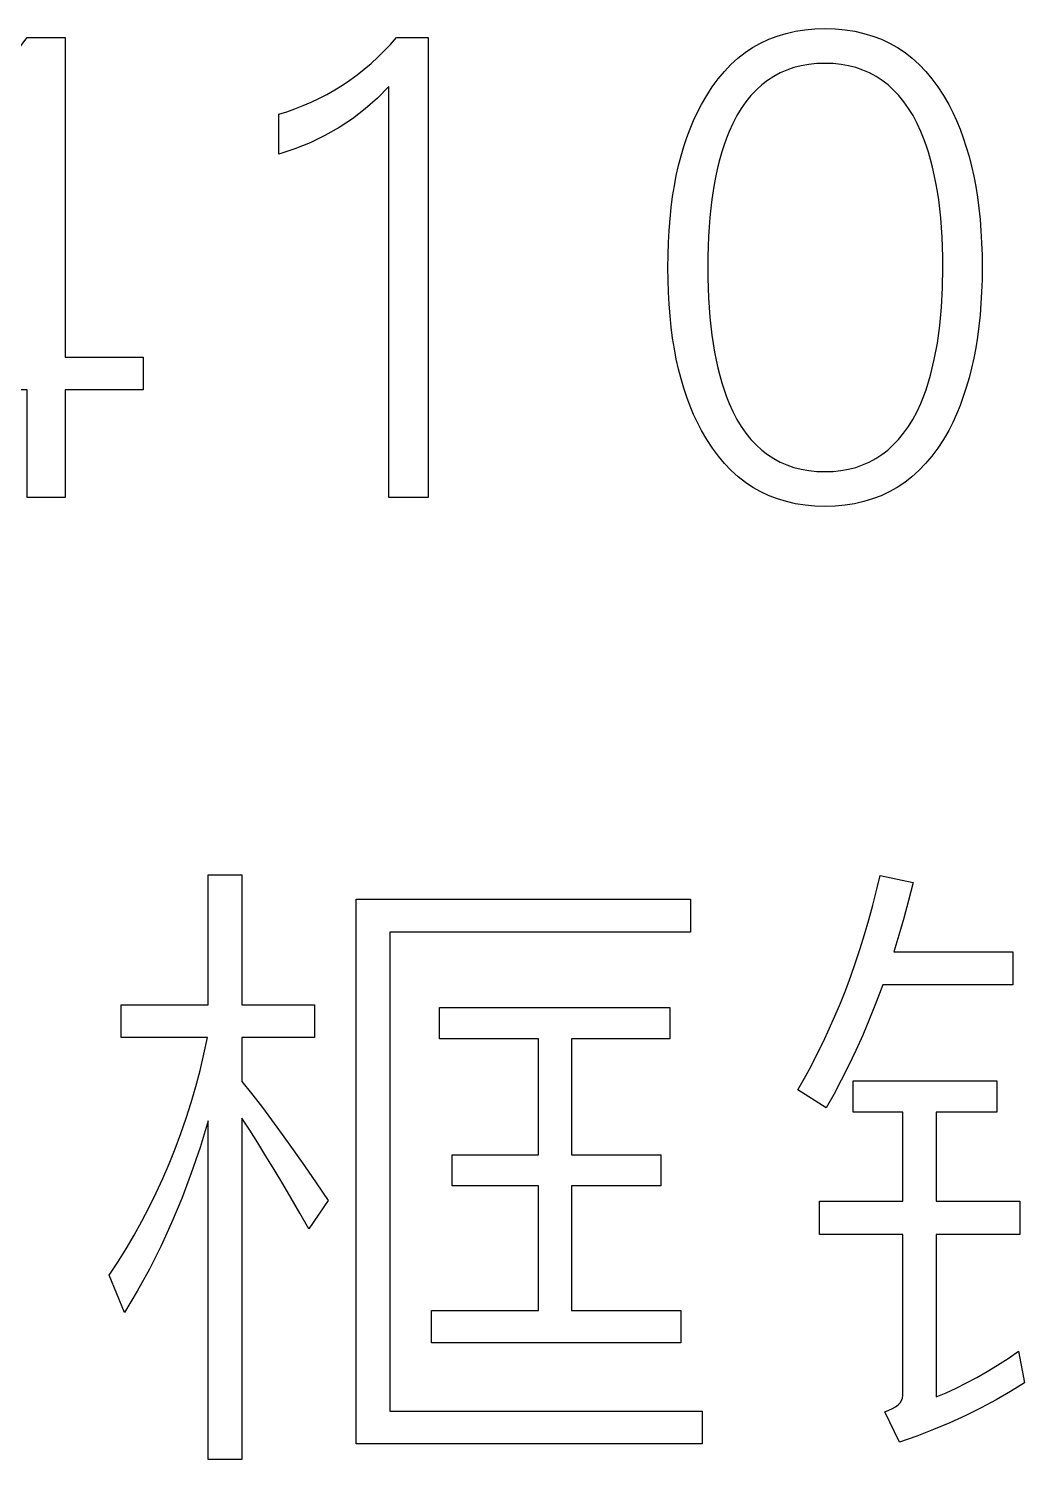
# Model space of a CAD drawing. Extents: x -100 to 100, y -100 to 100.
# Drawn here: x -70.13 to -63.04, y -75.36 to -65.17 of the extents above; entities that cross this region are included whole.
import ezdxf

# ---------------------------------------------------------------- set-up
doc = ezdxf.new("R2010")
doc.units = 0
doc.header["$MEASUREMENT"] = 0
doc.layers.get('0').update_dxf_attribs({"linetype": 'CONTINUOUS'})

msp = doc.modelspace()

# ---------------------------------------------------------------- linework, layer by layer
for points in [[(-64.45667, -65.169624), (-64.383901, -65.171733), (-64.383901, -65.171733), (-64.313496, -65.178076), (-64.313496, -65.178076), (-64.245454, -65.188647), (-64.245454, -65.188647), (-64.17978, -65.203442), (-64.17978, -65.203442), (-64.11647, -65.222471), (-64.11647, -65.222471), (-64.055522, -65.245728), (-64.055522, -65.245728), (-63.996938, -65.273203), (-63.996938, -65.273203), (-63.940728, -65.304912), (-63.940728, -65.304912), (-63.886875, -65.340845), (-63.886875, -65.340845), (-63.835391, -65.381011), (-63.835391, -65.381011), (-63.78627, -65.425405), (-63.78627, -65.425405), (-63.739507, -65.474028), (-63.739507, -65.474028), (-63.695117, -65.526875), (-63.695117, -65.526875), (-63.653091, -65.583945), (-63.653091, -65.583945), (-63.613428, -65.645249), (-63.613428, -65.645249), (-63.576133, -65.710781), (-63.576133, -65.710781), (-63.547256, -65.766909), (-63.547256, -65.766909), (-63.520239, -65.825215), (-63.520239, -65.825215), (-63.495083, -65.885713), (-63.495083, -65.885713), (-63.471802, -65.948398), (-63.471802, -65.948398), (-63.450376, -66.013271), (-63.450376, -66.013271), (-63.430811, -66.080322), (-63.430811, -66.080322), (-63.413115, -66.149561), (-63.413115, -66.149561), (-63.397275, -66.220991), (-63.397275, -66.220991), (-63.383306, -66.294604), (-63.383306, -66.294604), (-63.371196, -66.370396), (-63.371196, -66.370396), (-63.360942, -66.448374), (-63.360942, -66.448374), (-63.352563, -66.528545), (-63.352563, -66.528545), (-63.346045, -66.610903), (-63.346045, -66.610903), (-63.341387, -66.695435), (-63.341387, -66.695435), (-63.338594, -66.782163), (-63.338594, -66.782163), (-63.337661, -66.871069), (-63.337661, -66.871069), (-63.338594, -66.958906), (-63.338594, -66.958906), (-63.341387, -67.044697), (-63.341387, -67.044697), (-63.346045, -67.128447), (-63.346045, -67.128447), (-63.352563, -67.210161), (-63.352563, -67.210161), (-63.360942, -67.289824), (-63.360942, -67.289824), (-63.371196, -67.367451), (-63.371196, -67.367451), (-63.383306, -67.443027), (-63.383306, -67.443027), (-63.397275, -67.516567), (-63.397275, -67.516567), (-63.413115, -67.588062), (-63.413115, -67.588062), (-63.430811, -67.657515), (-63.430811, -67.657515), (-63.450376, -67.724927), (-63.450376, -67.724927), (-63.471802, -67.790298), (-63.471802, -67.790298), (-63.495083, -67.853623), (-63.495083, -67.853623), (-63.520239, -67.914912), (-63.520239, -67.914912), (-63.547256, -67.97415), (-63.547256, -67.97415), (-63.576133, -68.031348), (-63.576133, -68.031348), (-63.613965, -68.096885), (-63.613965, -68.096885), (-63.654097, -68.158188), (-63.654097, -68.158188), (-63.696519, -68.215264), (-63.696519, -68.215264), (-63.74123, -68.268115), (-63.74123, -68.268115), (-63.788242, -68.316733), (-63.788242, -68.316733), (-63.837544, -68.361128), (-63.837544, -68.361128), (-63.889141, -68.401294), (-63.889141, -68.401294), (-63.943022, -68.437227), (-63.943022, -68.437227), (-63.999204, -68.468936), (-63.999204, -68.468936), (-64.057676, -68.496421), (-64.057676, -68.496421), (-64.118447, -68.519673), (-64.118447, -68.519673), (-64.181499, -68.538696), (-64.181499, -68.538696), (-64.246855, -68.553491), (-64.246855, -68.553491), (-64.314497, -68.564063), (-64.314497, -68.564063), (-64.384438, -68.570405), (-64.384438, -68.570405), (-64.45667, -68.57252), (-64.45667, -68.57252), (-64.528896, -68.570405), (-64.528896, -68.570405), (-64.598838, -68.564063), (-64.598838, -68.564063), (-64.666489, -68.553491), (-64.666489, -68.553491), (-64.731836, -68.538696), (-64.731836, -68.538696), (-64.794897, -68.519673), (-64.794897, -68.519673), (-64.855664, -68.496421), (-64.855664, -68.496421), (-64.914136, -68.468936), (-64.914136, -68.468936), (-64.970313, -68.437227), (-64.970313, -68.437227), (-65.024199, -68.401294), (-65.024199, -68.401294), (-65.075791, -68.361128), (-65.075791, -68.361128), (-65.125093, -68.316733), (-65.125093, -68.316733), (-65.1721, -68.268115), (-65.1721, -68.268115), (-65.216816, -68.215264), (-65.216816, -68.215264), (-65.259233, -68.158188), (-65.259233, -68.158188), (-65.29936, -68.096885), (-65.29936, -68.096885), (-65.337197, -68.031348), (-65.337197, -68.031348), (-65.366074, -67.975767), (-65.366074, -67.975767), (-65.393091, -67.91792), (-65.393091, -67.91792), (-65.418242, -67.857817), (-65.418242, -67.857817), (-65.441533, -67.795454), (-65.441533, -67.795454), (-65.462964, -67.730835), (-65.462964, -67.730835), (-65.482529, -67.66397), (-65.482529, -67.66397), (-65.50022, -67.594834), (-65.50022, -67.594834), (-65.516064, -67.523442), (-65.516064, -67.523442), (-65.530034, -67.4498), (-65.530034, -67.4498), (-65.542148, -67.373896), (-65.542148, -67.373896), (-65.552393, -67.295732), (-65.552393, -67.295732), (-65.560771, -67.215317), (-65.560771, -67.215317), (-65.56729, -67.132646), (-65.56729, -67.132646), (-65.571958, -67.04771), (-65.571958, -67.04771), (-65.574751, -66.960522), (-65.574751, -66.960522), (-65.575684, -66.871069), (-65.575684, -66.871069), (-65.574751, -66.781089), (-65.574751, -66.781089), (-65.571958, -66.693433), (-65.571958, -66.693433), (-65.56729, -66.608101), (-65.56729, -66.608101), (-65.560771, -66.525107), (-65.560771, -66.525107), (-65.552393, -66.444434), (-65.552393, -66.444434), (-65.542148, -66.366099), (-65.542148, -66.366099), (-65.530034, -66.290088), (-65.530034, -66.290088), (-65.516064, -66.216401), (-65.516064, -66.216401), (-65.50022, -66.145049), (-65.50022, -66.145049), (-65.482529, -66.076025), (-65.482529, -66.076025), (-65.462964, -66.009326), (-65.462964, -66.009326), (-65.441533, -65.944961), (-65.441533, -65.944961), (-65.418242, -65.88292), (-65.418242, -65.88292), (-65.393091, -65.823213), (-65.393091, -65.823213), (-65.366074, -65.765835), (-65.366074, -65.765835), (-65.337197, -65.710781), (-65.337197, -65.710781), (-65.299897, -65.645249), (-65.299897, -65.645249), (-65.260239, -65.583945), (-65.260239, -65.583945), (-65.218208, -65.526875), (-65.218208, -65.526875), (-65.173818, -65.474028), (-65.173818, -65.474028), (-65.127061, -65.425405), (-65.127061, -65.425405), (-65.077939, -65.381011), (-65.077939, -65.381011), (-65.026455, -65.340845), (-65.026455, -65.340845), (-64.972603, -65.304912), (-64.972603, -65.304912), (-64.916387, -65.273203), (-64.916387, -65.273203), (-64.857803, -65.245728), (-64.857803, -65.245728), (-64.796855, -65.222471), (-64.796855, -65.222471), (-64.73355, -65.203442), (-64.73355, -65.203442), (-64.667881, -65.188647), (-64.667881, -65.188647), (-64.599844, -65.178076), (-64.599844, -65.178076), (-64.529434, -65.171733), (-64.529434, -65.171733), (-64.45667, -65.169624)], [(-70.139775, -65.233833), (-69.869189, -65.233833), (-69.869189, -65.233833), (-69.869189, -67.50854), (-69.869189, -67.50854), (-69.314272, -67.50854), (-69.314272, -67.50854), (-69.314272, -67.742432), (-69.314272, -67.742432), (-69.869189, -67.742432), (-69.869189, -67.742432), (-69.869189, -68.508311), (-69.869189, -68.508311), (-70.139775, -68.508311), (-70.139775, -68.508311), (-70.139775, -67.742432), (-70.139775, -67.742432), (-71.827456, -67.742432), (-71.827456, -67.742432), (-71.827456, -67.471855), (-71.827456, -67.471855), (-70.139775, -65.233833)], [(-67.284458, -65.233833), (-67.284458, -68.508311), (-67.284458, -68.508311), (-67.564214, -68.508311), (-67.564214, -68.508311), (-67.564214, -65.582373), (-67.564214, -65.582373), (-67.645684, -65.665142), (-67.645684, -65.665142), (-67.731895, -65.741455), (-67.731895, -65.741455), (-67.822827, -65.811323), (-67.822827, -65.811323), (-67.918486, -65.874741), (-67.918486, -65.874741), (-68.018882, -65.931709), (-68.018882, -65.931709), (-68.124004, -65.982222), (-68.124004, -65.982222), (-68.233857, -66.026294), (-68.233857, -66.026294), (-68.348438, -66.063911), (-68.348438, -66.063911), (-68.348438, -65.779575), (-68.348438, -65.779575), (-68.290181, -65.761299), (-68.290181, -65.761299), (-68.232349, -65.740874), (-68.232349, -65.740874), (-68.174951, -65.718306), (-68.174951, -65.718306), (-68.117983, -65.693589), (-68.117983, -65.693589), (-68.06145, -65.666714), (-68.06145, -65.666714), (-68.005337, -65.63769), (-68.005337, -65.63769), (-67.949658, -65.606519), (-67.949658, -65.606519), (-67.894404, -65.573198), (-67.894404, -65.573198), (-67.84124, -65.536797), (-67.84124, -65.536797), (-67.789502, -65.498682), (-67.789502, -65.498682), (-67.739204, -65.458833), (-67.739204, -65.458833), (-67.690327, -65.417275), (-67.690327, -65.417275), (-67.642891, -65.373994), (-67.642891, -65.373994), (-67.59689, -65.328994), (-67.59689, -65.328994), (-67.552314, -65.282271), (-67.552314, -65.282271), (-67.50918, -65.233833), (-67.50918, -65.233833), (-67.284458, -65.233833)], [(-64.45667, -65.417275), (-64.515234, -65.419165), (-64.515234, -65.419165), (-64.57168, -65.424868), (-64.57168, -65.424868), (-64.626016, -65.43436), (-64.626016, -65.43436), (-64.678237, -65.447651), (-64.678237, -65.447651), (-64.72834, -65.464741), (-64.72834, -65.464741), (-64.776333, -65.485635), (-64.776333, -65.485635), (-64.822212, -65.510317), (-64.822212, -65.510317), (-64.865977, -65.538799), (-64.865977, -65.538799), (-64.907627, -65.571084), (-64.907627, -65.571084), (-64.947168, -65.607168), (-64.947168, -65.607168), (-64.98459, -65.647041), (-64.98459, -65.647041), (-65.019897, -65.690718), (-65.019897, -65.690718), (-65.053091, -65.738193), (-65.053091, -65.738193), (-65.084175, -65.789463), (-65.084175, -65.789463), (-65.113145, -65.844536), (-65.113145, -65.844536), (-65.14, -65.903403), (-65.14, -65.903403), (-65.15832, -65.949106), (-65.15832, -65.949106), (-65.175464, -65.996772), (-65.175464, -65.996772), (-65.191431, -66.046416), (-65.191431, -66.046416), (-65.206206, -66.098027), (-65.206206, -66.098027), (-65.219805, -66.151606), (-65.219805, -66.151606), (-65.232217, -66.207163), (-65.232217, -66.207163), (-65.243452, -66.264683), (-65.243452, -66.264683), (-65.253506, -66.324175), (-65.253506, -66.324175), (-65.262368, -66.38564), (-65.262368, -66.38564), (-65.270059, -66.449077), (-65.270059, -66.449077), (-65.276558, -66.514482), (-65.276558, -66.514482), (-65.281885, -66.58186), (-65.281885, -66.58186), (-65.286016, -66.651201), (-65.286016, -66.651201), (-65.288975, -66.72252), (-65.288975, -66.72252), (-65.290747, -66.795811), (-65.290747, -66.795811), (-65.291338, -66.871069), (-65.291338, -66.871069), (-65.290747, -66.945254), (-65.290747, -66.945254), (-65.288975, -67.017617), (-65.288975, -67.017617), (-65.286016, -67.08814), (-65.286016, -67.08814), (-65.281885, -67.156846), (-65.281885, -67.156846), (-65.276558, -67.223721), (-65.276558, -67.223721), (-65.270059, -67.288765), (-65.270059, -67.288765), (-65.262368, -67.351987), (-65.262368, -67.351987), (-65.253506, -67.413384), (-65.253506, -67.413384), (-65.243452, -67.472949), (-65.243452, -67.472949), (-65.232217, -67.530684), (-65.232217, -67.530684), (-65.219805, -67.586592), (-65.219805, -67.586592), (-65.206206, -67.640679), (-65.206206, -67.640679), (-65.191431, -67.692935), (-65.191431, -67.692935), (-65.175464, -67.743369), (-65.175464, -67.743369), (-65.15832, -67.791968), (-65.15832, -67.791968), (-65.14, -67.838745), (-65.14, -67.838745), (-65.113145, -67.897612), (-65.113145, -67.897612), (-65.084175, -67.952676), (-65.084175, -67.952676), (-65.053091, -68.003945), (-65.053091, -68.003945), (-65.019897, -68.051421), (-65.019897, -68.051421), (-64.98459, -68.095098), (-64.98459, -68.095098), (-64.947168, -68.134971), (-64.947168, -68.134971), (-64.907627, -68.171055), (-64.907627, -68.171055), (-64.865977, -68.20334), (-64.865977, -68.20334), (-64.822212, -68.231821), (-64.822212, -68.231821), (-64.776333, -68.256504), (-64.776333, -68.256504), (-64.72834, -68.277397), (-64.72834, -68.277397), (-64.678237, -68.294487), (-64.678237, -68.294487), (-64.626016, -68.307778), (-64.626016, -68.307778), (-64.57168, -68.317271), (-64.57168, -68.317271), (-64.515234, -68.322974), (-64.515234, -68.322974), (-64.45667, -68.324873), (-64.45667, -68.324873), (-64.399185, -68.322974), (-64.399185, -68.322974), (-64.343662, -68.317271), (-64.343662, -68.317271), (-64.290112, -68.307778), (-64.290112, -68.307778), (-64.23854, -68.294487), (-64.23854, -68.294487), (-64.188936, -68.277397), (-64.188936, -68.277397), (-64.141294, -68.256504), (-64.141294, -68.256504), (-64.09563, -68.231821), (-64.09563, -68.231821), (-64.051943, -68.20334), (-64.051943, -68.20334), (-64.01022, -68.171055), (-64.01022, -68.171055), (-63.970464, -68.134971), (-63.970464, -68.134971), (-63.932686, -68.095098), (-63.932686, -68.095098), (-63.89687, -68.051421), (-63.89687, -68.051421), (-63.863032, -68.003945), (-63.863032, -68.003945), (-63.831167, -67.952676), (-63.831167, -67.952676), (-63.801265, -67.897612), (-63.801265, -67.897612), (-63.77334, -67.838745), (-63.77334, -67.838745), (-63.736787, -67.741357), (-63.736787, -67.741357), (-63.705117, -67.637236), (-63.705117, -67.637236), (-63.678315, -67.526387), (-63.678315, -67.526387), (-63.656392, -67.408794), (-63.656392, -67.408794), (-63.639336, -67.284463), (-63.639336, -67.284463), (-63.627153, -67.153403), (-63.627153, -67.153403), (-63.619844, -67.015605), (-63.619844, -67.015605), (-63.617407, -66.871069), (-63.617407, -66.871069), (-63.618018, -66.796885), (-63.618018, -66.796885), (-63.619844, -66.724531), (-63.619844, -66.724531), (-63.622891, -66.654004), (-63.622891, -66.654004), (-63.627153, -66.585303), (-63.627153, -66.585303), (-63.632637, -66.518428), (-63.632637, -66.518428), (-63.639336, -66.453374), (-63.639336, -66.453374), (-63.647256, -66.390156), (-63.647256, -66.390156), (-63.656392, -66.328765), (-63.656392, -66.328765), (-63.666748, -66.269194), (-63.666748, -66.269194), (-63.678315, -66.211455), (-63.678315, -66.211455), (-63.691108, -66.155547), (-63.691108, -66.155547), (-63.705117, -66.10146), (-63.705117, -66.10146), (-63.720347, -66.049204), (-63.720347, -66.049204), (-63.736787, -65.998779), (-63.736787, -65.998779), (-63.754453, -65.950176), (-63.754453, -65.950176), (-63.77334, -65.903403), (-63.77334, -65.903403), (-63.800728, -65.844536), (-63.800728, -65.844536), (-63.830161, -65.789463), (-63.830161, -65.789463), (-63.861641, -65.738193), (-63.861641, -65.738193), (-63.895156, -65.690718), (-63.895156, -65.690718), (-63.930713, -65.647041), (-63.930713, -65.647041), (-63.968315, -65.607168), (-63.968315, -65.607168), (-64.007959, -65.571084), (-64.007959, -65.571084), (-64.049648, -65.538799), (-64.049648, -65.538799), (-64.093379, -65.510317), (-64.093379, -65.510317), (-64.13915, -65.485635), (-64.13915, -65.485635), (-64.186963, -65.464741), (-64.186963, -65.464741), (-64.236821, -65.447651), (-64.236821, -65.447651), (-64.288721, -65.43436), (-64.288721, -65.43436), (-64.342656, -65.424868), (-64.342656, -65.424868), (-64.398638, -65.419165), (-64.398638, -65.419165), (-64.45667, -65.417275)], [(-68.611694, -75.359961), (-68.850181, -75.359961), (-68.850181, -75.359961), (-68.850181, -72.947676), (-68.850181, -72.947676), (-68.908652, -73.137568), (-68.908652, -73.137568), (-68.971709, -73.322012), (-68.971709, -73.322012), (-69.039351, -73.501016), (-69.039351, -73.501016), (-69.111587, -73.674565), (-69.111587, -73.674565), (-69.188403, -73.842681), (-69.188403, -73.842681), (-69.269805, -74.005342), (-69.269805, -74.005342), (-69.355791, -74.162559), (-69.355791, -74.162559), (-69.446372, -74.314336), (-69.446372, -74.314336), (-69.556436, -74.04834), (-69.556436, -74.04834), (-69.494585, -73.954663), (-69.494585, -73.954663), (-69.435117, -73.85938), (-69.435117, -73.85938), (-69.378062, -73.762485), (-69.378062, -73.762485), (-69.323403, -73.663965), (-69.323403, -73.663965), (-69.271147, -73.563843), (-69.271147, -73.563843), (-69.221289, -73.462104), (-69.221289, -73.462104), (-69.173833, -73.35876), (-69.173833, -73.35876), (-69.128779, -73.253794), (-69.128779, -73.253794), (-69.086128, -73.147222), (-69.086128, -73.147222), (-69.045869, -73.039038), (-69.045869, -73.039038), (-69.008013, -72.929243), (-69.008013, -72.929243), (-68.972563, -72.817832), (-68.972563, -72.817832), (-68.939517, -72.704805), (-68.939517, -72.704805), (-68.908862, -72.590171), (-68.908862, -72.590171), (-68.88061, -72.473921), (-68.88061, -72.473921), (-68.854756, -72.35606), (-68.854756, -72.35606), (-69.469302, -72.35606), (-69.469302, -72.35606), (-69.469302, -72.122173), (-69.469302, -72.122173), (-68.850181, -72.122173), (-68.850181, -72.122173), (-68.850181, -71.195781), (-68.850181, -71.195781), (-68.611694, -71.195781), (-68.611694, -71.195781), (-68.611694, -72.122173), (-68.611694, -72.122173), (-68.093472, -72.122173), (-68.093472, -72.122173), (-68.093472, -72.35606), (-68.093472, -72.35606), (-68.611694, -72.35606), (-68.611694, -72.35606), (-68.611694, -72.66792), (-68.611694, -72.66792), (-68.542905, -72.753408), (-68.542905, -72.753408), (-68.471821, -72.844775), (-68.471821, -72.844775), (-68.398447, -72.942012), (-68.398447, -72.942012), (-68.322769, -73.045127), (-68.322769, -73.045127), (-68.24481, -73.154121), (-68.24481, -73.154121), (-68.164556, -73.268989), (-68.164556, -73.268989), (-68.082007, -73.389731), (-68.082007, -73.389731), (-67.997158, -73.516353), (-67.997158, -73.516353), (-68.134741, -73.718145), (-68.134741, -73.718145), (-68.197368, -73.607495), (-68.197368, -73.607495), (-68.259141, -73.500298), (-68.259141, -73.500298), (-68.320049, -73.396533), (-68.320049, -73.396533), (-68.380103, -73.296221), (-68.380103, -73.296221), (-68.439292, -73.199331), (-68.439292, -73.199331), (-68.497622, -73.105894), (-68.497622, -73.105894), (-68.555088, -73.015889), (-68.555088, -73.015889), (-68.611694, -72.929331), (-68.611694, -72.929331), (-68.611694, -75.359961)], [(-63.830225, -71.250811), (-63.861182, -71.379795), (-63.861182, -71.379795), (-63.894429, -71.505337), (-63.894429, -71.505337), (-63.929966, -71.627446), (-63.929966, -71.627446), (-63.967808, -71.746113), (-63.967808, -71.746113), (-63.11938, -71.746113), (-63.11938, -71.746113), (-63.11938, -71.98), (-63.11938, -71.98), (-64.045771, -71.98), (-64.045771, -71.98), (-64.092202, -72.103037), (-64.092202, -72.103037), (-64.139785, -72.222212), (-64.139785, -72.222212), (-64.188516, -72.33751), (-64.188516, -72.33751), (-64.238394, -72.448931), (-64.238394, -72.448931), (-64.289414, -72.556489), (-64.289414, -72.556489), (-64.341577, -72.660176), (-64.341577, -72.660176), (-64.394893, -72.76), (-64.394893, -72.76), (-64.449346, -72.855947), (-64.449346, -72.855947), (-64.651138, -72.727539), (-64.651138, -72.727539), (-64.603164, -72.64418), (-64.603164, -72.64418), (-64.556694, -72.559214), (-64.556694, -72.559214), (-64.511733, -72.472632), (-64.511733, -72.472632), (-64.468267, -72.384438), (-64.468267, -72.384438), (-64.426309, -72.294639), (-64.426309, -72.294639), (-64.385859, -72.203218), (-64.385859, -72.203218), (-64.346919, -72.110186), (-64.346919, -72.110186), (-64.309478, -72.015547), (-64.309478, -72.015547), (-64.273535, -71.919292), (-64.273535, -71.919292), (-64.239106, -71.821421), (-64.239106, -71.821421), (-64.206182, -71.721943), (-64.206182, -71.721943), (-64.174756, -71.62085), (-64.174756, -71.62085), (-64.144844, -71.518145), (-64.144844, -71.518145), (-64.116426, -71.413828), (-64.116426, -71.413828), (-64.089521, -71.307905), (-64.089521, -71.307905), (-64.064116, -71.200361), (-64.064116, -71.200361), (-63.830225, -71.250811)], [(-67.795366, -71.370049), (-65.415181, -71.370049), (-65.415181, -71.370049), (-65.415181, -71.60394), (-65.415181, -71.60394), (-67.55689, -71.60394), (-67.55689, -71.60394), (-67.55689, -75.016016), (-67.55689, -75.016016), (-65.332627, -75.016016), (-65.332627, -75.016016), (-65.332627, -75.249902), (-65.332627, -75.249902), (-67.795366, -75.249902), (-67.795366, -75.249902), (-67.795366, -71.370049)], [(-67.20376, -72.140522), (-65.561934, -72.140522), (-65.561934, -72.140522), (-65.561934, -72.365229), (-65.561934, -72.365229), (-66.263608, -72.365229), (-66.263608, -72.365229), (-66.263608, -73.190732), (-66.263608, -73.190732), (-65.626138, -73.190732), (-65.626138, -73.190732), (-65.626138, -73.410869), (-65.626138, -73.410869), (-66.263608, -73.410869), (-66.263608, -73.410869), (-66.263608, -74.300571), (-66.263608, -74.300571), (-65.483975, -74.300571), (-65.483975, -74.300571), (-65.483975, -74.529878), (-65.483975, -74.529878), (-67.258799, -74.529878), (-67.258799, -74.529878), (-67.258799, -74.300571), (-67.258799, -74.300571), (-66.497495, -74.300571), (-66.497495, -74.300571), (-66.497495, -73.410869), (-66.497495, -73.410869), (-67.112036, -73.410869), (-67.112036, -73.410869), (-67.112036, -73.190732), (-67.112036, -73.190732), (-66.497495, -73.190732), (-66.497495, -73.190732), (-66.497495, -72.365229), (-66.497495, -72.365229), (-67.20376, -72.365229), (-67.20376, -72.365229), (-67.20376, -72.140522)], [(-64.256729, -72.66333), (-63.234033, -72.66333), (-63.234033, -72.66333), (-63.234033, -72.888052), (-63.234033, -72.888052), (-63.665127, -72.888052), (-63.665127, -72.888052), (-63.665127, -73.520928), (-63.665127, -73.520928), (-63.068926, -73.520928), (-63.068926, -73.520928), (-63.068926, -73.759414), (-63.068926, -73.759414), (-63.665127, -73.759414), (-63.665127, -73.759414), (-63.665127, -74.915112), (-63.665127, -74.915112), (-63.59376, -74.884941), (-63.59376, -74.884941), (-63.521812, -74.851768), (-63.521812, -74.851768), (-63.449292, -74.815581), (-63.449292, -74.815581), (-63.376201, -74.776387), (-63.376201, -74.776387), (-63.302534, -74.73418), (-63.302534, -74.73418), (-63.228296, -74.688965), (-63.228296, -74.688965), (-63.153481, -74.640737), (-63.153481, -74.640737), (-63.078096, -74.589497), (-63.078096, -74.589497), (-63.036831, -74.814224), (-63.036831, -74.814224), (-63.136006, -74.876992), (-63.136006, -74.876992), (-63.238623, -74.936895), (-63.238623, -74.936895), (-63.344673, -74.99394), (-63.344673, -74.99394), (-63.454165, -75.04811), (-63.454165, -75.04811), (-63.567095, -75.099414), (-63.567095, -75.099414), (-63.683472, -75.147861), (-63.683472, -75.147861), (-63.803276, -75.193433), (-63.803276, -75.193433), (-63.926523, -75.236143), (-63.926523, -75.236143), (-64.032012, -75.020591), (-64.032012, -75.020591), (-64.001919, -75.009771), (-64.001919, -75.009771), (-63.975835, -74.997954), (-63.975835, -74.997954), (-63.953765, -74.985122), (-63.953765, -74.985122), (-63.935703, -74.971294), (-63.935703, -74.971294), (-63.92166, -74.95646), (-63.92166, -74.95646), (-63.911626, -74.94062), (-63.911626, -74.94062), (-63.905605, -74.923784), (-63.905605, -74.923784), (-63.903599, -74.905938), (-63.903599, -74.905938), (-63.903599, -73.759414), (-63.903599, -73.759414), (-64.495205, -73.759414), (-64.495205, -73.759414), (-64.495205, -73.520928), (-64.495205, -73.520928), (-63.903599, -73.520928), (-63.903599, -73.520928), (-63.903599, -72.888052), (-63.903599, -72.888052), (-64.256729, -72.888052), (-64.256729, -72.888052), (-64.256729, -72.66333)]]:
    msp.add_lwpolyline(points)

doc.saveas('drawing.dxf')
